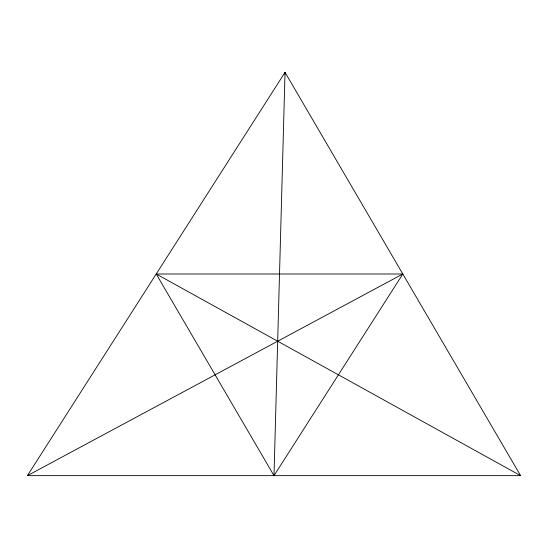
<?xml version="1.0" encoding="UTF-8"?>
<svg xmlns="http://www.w3.org/2000/svg" width="548" height="548" viewBox="0 0 548 548"><rect width="100%" height="100%" fill="white"/><g stroke="black" fill="none" stroke-linecap="round" stroke-linejoin="round"><path stroke-width="0.82" d="M274 475.65L402.821 274L156.221 274L274 475.65L285.035 72.35L520.6 475.65L27.4 475.65L285.035 72.35L285.556 73.973M284.556 73.987L285.035 72.35M27.4 475.65L402.821 274M156.221 274L520.6 475.65"/></g></svg>
